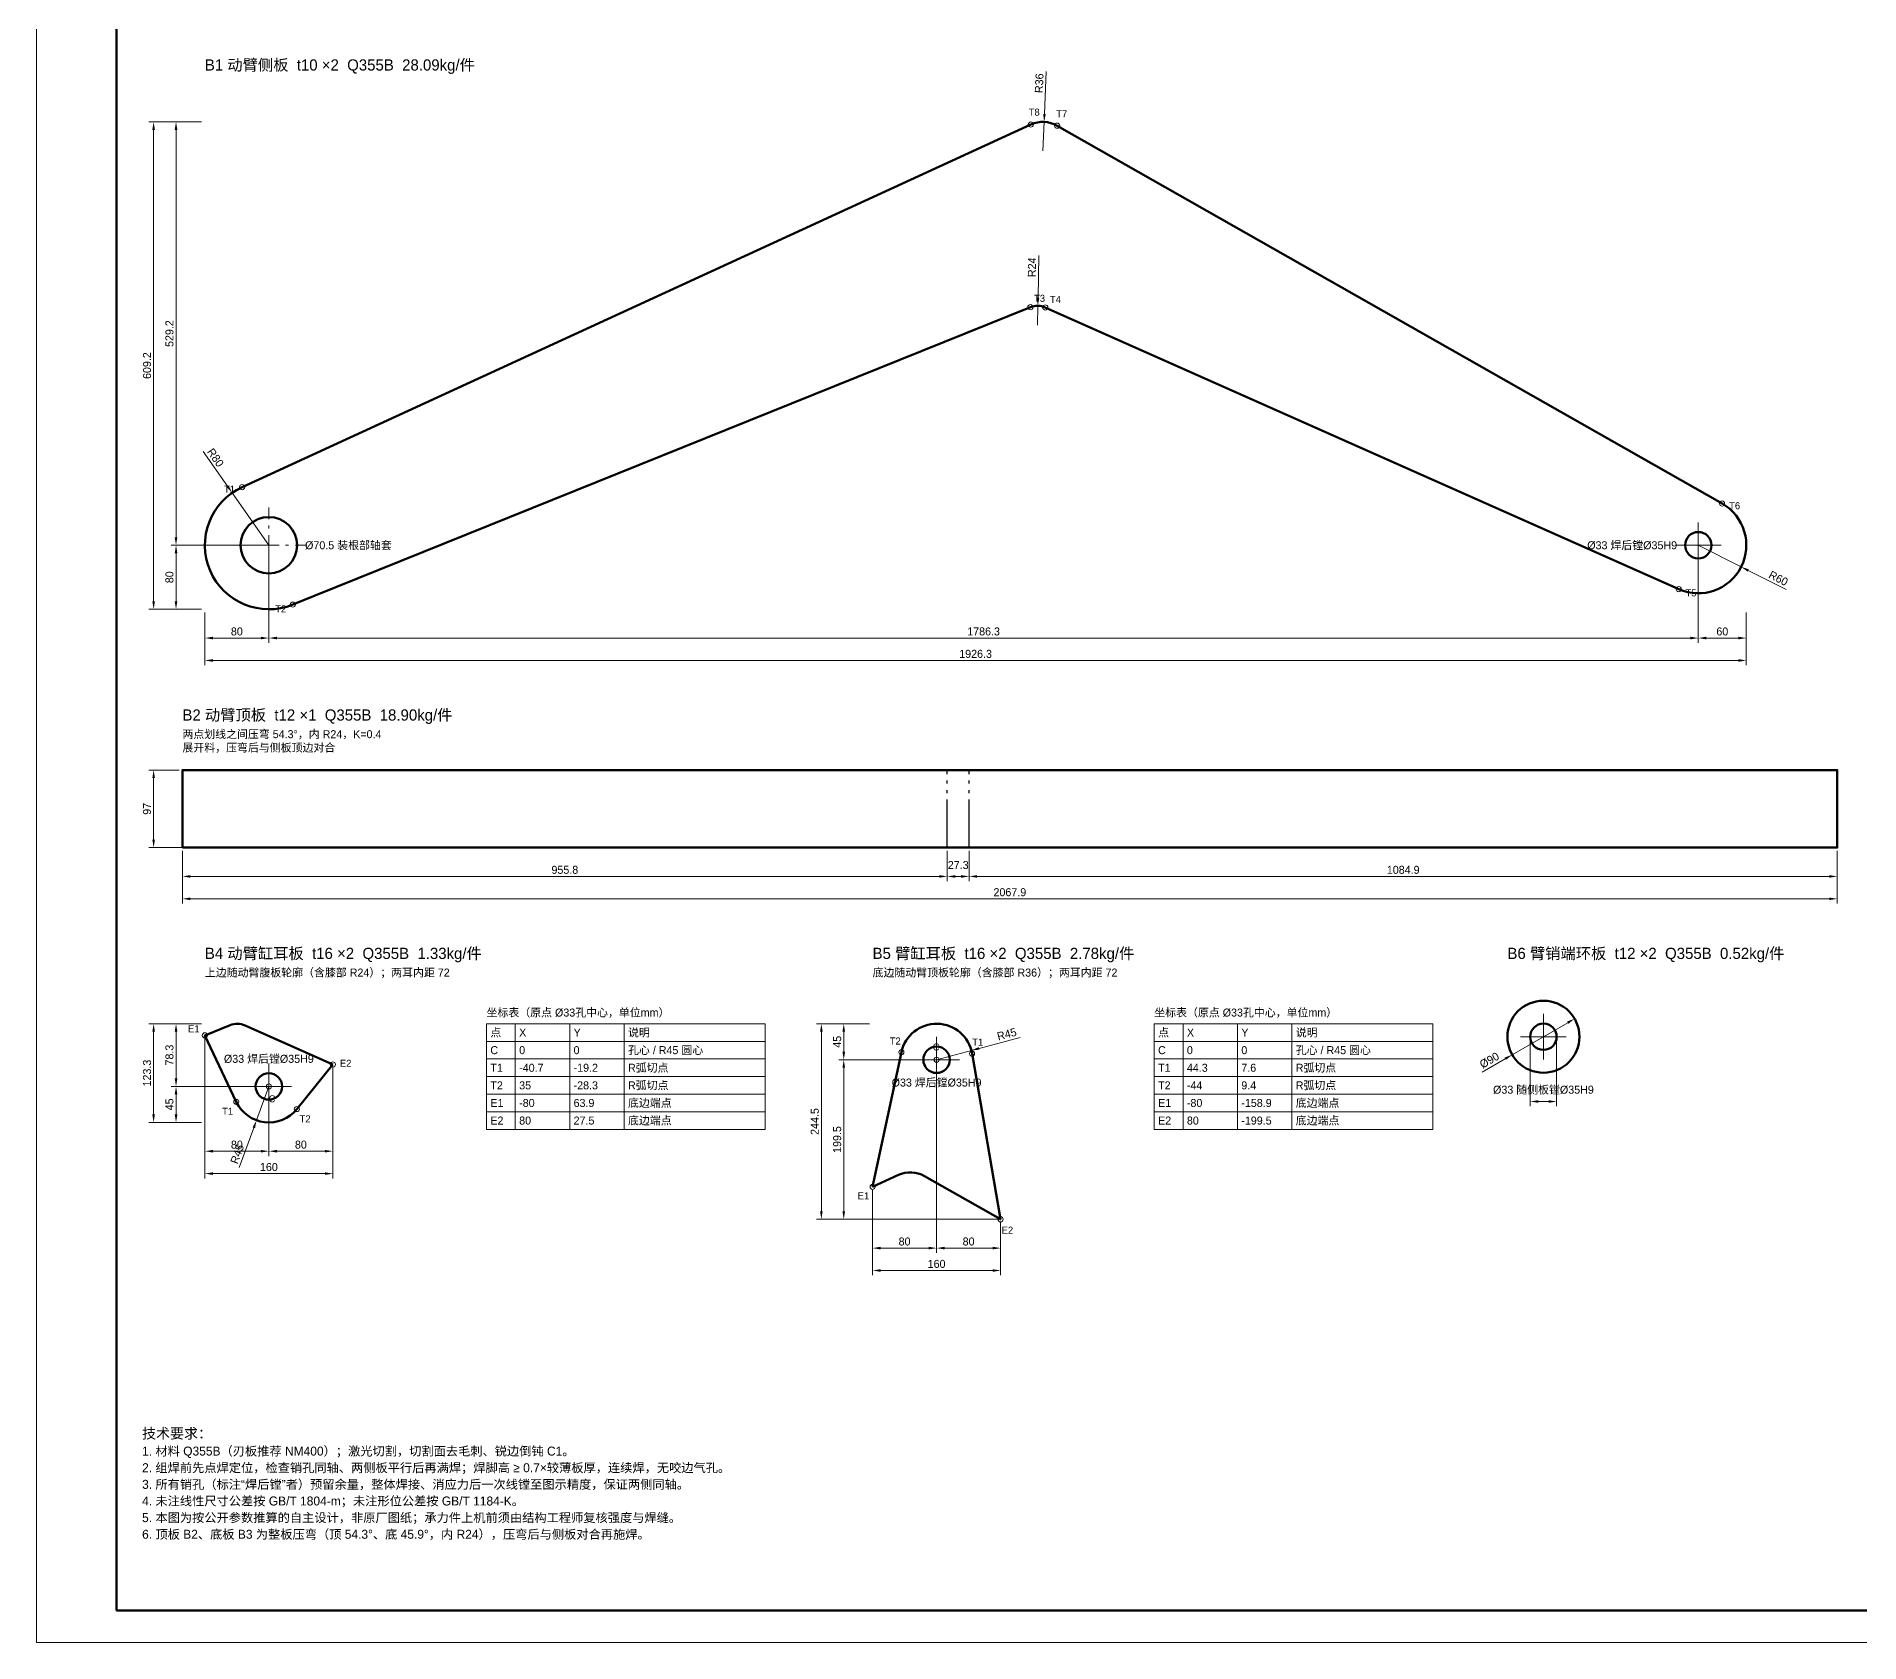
# Model space of a CAD drawing. Header units: millimetres. Extents: x 0 to 4756, y 0 to 3364.
# Drawn here: x 0 to 2278, y 0 to 2008 of the extents above; entities that cross this region are included whole.
import ezdxf
from ezdxf.enums import TextEntityAlignment as Align

# ---------------------------------------------------------------- set-up
doc = ezdxf.new("R2010")
doc.units = ezdxf.units.MM
doc.header["$LTSCALE"] = 4
doc.linetypes.add('GB_CENTER', pattern=[20, 15, -2, 1, -2])
doc.linetypes.add('GB_PHANTOM', pattern=[23, 15, -2, 1, -2, 1, -2])
for name, color, linetype, lineweight in [('CENTER', 7, 'GB_CENTER', 18), ('DIM', 7, 'Continuous', 18), ('FRAME', 7, 'Continuous', 70), ('MARK', 7, 'GB_PHANTOM', 25), ('OUTLINE', 7, 'Continuous', 50), ('TEXT', 7, 'Continuous', 25), ('THIN', 7, 'Continuous', 18)]:
    doc.layers.add(name, color=color, linetype=linetype, lineweight=lineweight)
doc.styles.add('CJK', font='wqy-zenhei.ttc')
doc.dimstyles.new('GB', dxfattribs={"dimscale": 4, "dimtxt": 2.5, "dimasz": 2.5, "dimexe": 1.5, "dimexo": 1, "dimgap": 0.8, "dimtad": 1, "dimdec": 1, "dimdsep": 46, "dimtxsty": 'CJK', "dimcen": 2.5, "dimazin": 3, "dimtfac": 1, "dimtmove": 0, "dimatfit": 3, "dimlwd": 18, "dimlwe": 18})

msp = doc.modelspace()

# ---------------------------------------------------------------- linework, layer by layer
at = {"layer": 'CENTER'}
for p, q in [((290.41, 1324.48), (290.41, 1418.98)), ((2076.68, 1343.23), (2076.68, 1400.23)), ((243.16, 1371.73), (337.66, 1371.73)), ((2048.18, 1371.73), (2105.18, 1371.73)), ((1883.16, 728.85), (1883.16, 785.85)), ((1124.82, 700.05), (1124.82, 757.05)), ((1854.66, 757.35), (1911.66, 757.35)), ((290.41, 666.72), (290.41, 723.72)), ((1096.32, 728.55), (1153.32, 728.55)), ((261.91, 695.22), (318.91, 695.22))]:
    msp.add_line(p, q, dxfattribs=at)
at = {"layer": 'FRAME'}
msp.add_lwpolyline([(100, 40), (4716, 40), (4716, 3324), (100, 3324)], close=True, dxfattribs=at)
at = {"layer": 'MARK'}
for p, q in [((1138.18, 993.74), (1138.18, 1090.74)), ((1165.48, 993.74), (1165.48, 1090.74))]:
    msp.add_line(p, q, dxfattribs=at)
at = {"layer": 'OUTLINE'}
for points in [[(256.99, 1444.42, 0.9764804), (320.34, 1297.54), (1241.98, 1669.33, -0.2032144), (1260.71, 1669), (2052.3, 1316.91, 0.9519535), (2106.34, 1423.89), (1275.45, 1896.26, 0.2415322), (1242.62, 1897.67)], [(1838.16, 757.35, 1), (1928.16, 757.35, 1)], [(370.41, 722.69), (260.71, 771.48, 0.2032144), (241.98, 771.81), (210.41, 759.08), (249.73, 675.97, 0.5530031), (325.43, 666.95)], [(1044.82, 569.68), (1077.03, 584.49, -0.2415322), (1109.87, 583.08), (1204.82, 529.1), (1169.17, 736.19, 0.8254978), (1080.82, 737.97)]]:
    msp.add_lwpolyline(points, format="xyb", close=True, dxfattribs=at)
msp.add_lwpolyline([(182.41, 993.74), (2250.34, 993.74), (2250.34, 1090.74), (182.41, 1090.74)], close=True, dxfattribs=at)
for centre, radius in [((290.41, 1371.73), 35.25), ((2076.68, 1371.73), 16.5), ((1883.16, 757.35), 16.5), ((1124.82, 728.55), 16.5), ((290.41, 695.22), 16.5)]:
    msp.add_circle(centre, radius, dxfattribs=at)
at = {"layer": 'THIN'}
for p, q in [((562.41, 773.55), (910.41, 773.55)), ((562.41, 773.55), (562.41, 641.55)), ((598.41, 773.55), (598.41, 641.55)), ((666.41, 773.55), (666.41, 641.55)), ((734.41, 773.55), (734.41, 641.55)), ((910.41, 773.55), (910.41, 641.55)), ((1396.82, 773.55), (1744.82, 773.55)), ((1396.82, 773.55), (1396.82, 641.55)), ((1432.82, 773.55), (1432.82, 641.55)), ((1500.82, 773.55), (1500.82, 641.55)), ((1568.82, 773.55), (1568.82, 641.55)), ((1744.82, 773.55), (1744.82, 641.55)), ((562.41, 751.55), (910.41, 751.55)), ((562.41, 729.55), (910.41, 729.55)), ((1396.82, 751.55), (1744.82, 751.55)), ((1396.82, 729.55), (1744.82, 729.55)), ((562.41, 707.55), (910.41, 707.55)), ((1396.82, 707.55), (1744.82, 707.55)), ((562.41, 685.55), (910.41, 685.55)), ((1396.82, 685.55), (1744.82, 685.55)), ((562.41, 663.55), (910.41, 663.55)), ((1396.82, 663.55), (1744.82, 663.55)), ((562.41, 641.55), (910.41, 641.55)), ((1396.82, 641.55), (1744.82, 641.55))]:
    msp.add_line(p, q, dxfattribs=at)
msp.add_lwpolyline([(0, 0), (4756, 0), (4756, 3364), (0, 3364)], close=True, dxfattribs=at)
for centre in [(1242.62, 1897.67), (1275.45, 1896.26), (1241.98, 1669.33), (1260.71, 1669), (256.99, 1444.42), (2106.34, 1423.89), (320.34, 1297.54), (2052.3, 1316.91), (210.41, 759.08), (1080.82, 737.97), (1124.82, 728.55), (1169.17, 736.19), (370.41, 722.69), (290.41, 695.22), (249.73, 675.97), (325.43, 666.95), (1044.82, 569.68), (1204.82, 529.1)]:
    msp.add_circle(centre, 3.2, dxfattribs=at)

# ---------------------------------------------------------------- texts
at = {"layer": 'DIM', "style": 'CJK'}
for s, p in [('T8', (1246.85, 1913.1)), ('T7', (1281.16, 1911.21)), ('T3', (1253.48, 1680.45)), ('T4', (1273.28, 1678.9)), ('T1', (241.19, 1441.9)), ('T6', (2122.1, 1421.17)), ('T5', (2067.61, 1312.27)), ('T2', (305.22, 1292.3)), ('E1', (196.63, 767.21)), ('T2', (1073.15, 752.01)), ('T1', (1176.24, 750.54)), ('C', (1124.21, 744.54)), ('E2', (386.34, 724.15)), ('C', (294.43, 679.73)), ('T1', (238.93, 664.16)), ('T2', (335.7, 654.69)), ('E1', (1033.47, 558.41)), ('E2', (1213.32, 515.54))]:
    msp.add_text(s, height=8.8, dxfattribs=at).set_placement(p, align=Align.MIDDLE_CENTER)
msp.add_text('Ø70.5 装根部轴套', height=10, dxfattribs=at).set_placement((335.66, 1371.73), align=Align.MIDDLE_LEFT)
msp.add_text('Ø33 焊后镗Ø35H9', height=10, dxfattribs=at).set_placement((2050.18, 1371.73), align=Align.MIDDLE_RIGHT)
for p in [(290.41, 721.72), (1124.82, 692.05)]:
    msp.add_text('Ø33 焊后镗Ø35H9', height=10, dxfattribs=at).set_placement(p, align=Align.BOTTOM_CENTER)
at = {"layer": 'TEXT', "style": 'CJK'}
for s, height, p in [('B1 动臂侧板  t10 ×2  Q355B  28.09kg/件', 14, (210.41, 1960.97)), ('B2 动臂顶板  t12 ×1  Q355B  18.90kg/件', 14, (182.41, 1148.34)), ('两点划线之间压弯 54.3°，内 R24，K=0.4', 10, (182.41, 1127.54)), ('展开料，压弯后与侧板顶边对合', 10, (182.41, 1110.74)), ('B4 动臂缸耳板  t16 ×2  Q355B  1.33kg/件', 14, (210.41, 850.35)), ('B5 臂缸耳板  t16 ×2  Q355B  2.78kg/件', 14, (1044.82, 850.35)), ('B6 臂销端环板  t12 ×2  Q355B  0.52kg/件', 14, (1838.16, 850.35)), ('上边随动臂腹板轮廓（含膝部 R24）；两耳内距 72', 10, (210.41, 829.55)), ('底边随动臂顶板轮廓（含膝部 R36）；两耳内距 72', 10, (1044.82, 829.55)), ('坐标表（原点 Ø33孔中心，单位mm）', 10, (562.41, 779.55)), ('坐标表（原点 Ø33孔中心，单位mm）', 10, (1396.82, 779.55)), ('技术要求：', 12.8, (132, 251.2)), ('1. 材料 Q355B（刃板推荐 NM400）；激光切割，切割面去毛刺、锐边倒钝 C1。', 11.2, (132, 230.4)), ('3. 所有销孔（标注“焊后镗”者）预留余量，整体焊接、消应力后一次线镗至图示精度，保证两侧同轴。', 11.2, (132, 188.8)), ('2. 组焊前先点焊定位，检查销孔同轴、两侧板平行后再满焊；焊脚高 ≥ 0.7×较薄板厚，连续焊，无咬边气孔。', 11.2, (132, 209.6)), ('4. 未注线性尺寸公差按 GB/T 1804-m；未注形位公差按 GB/T 1184-K。', 11.2, (132, 168)), ('5. 本图为按公开参数推算的自主设计，非原厂图纸；承力件上机前须由结构工程师复核强度与焊缝。', 11.2, (132, 147.2)), ('6. 顶板 B2、底板 B3 为整板压弯（顶 54.3°、底 45.9°，内 R24），压弯后与侧板对合再施焊。', 11.2, (132, 126.4))]:
    msp.add_text(s, height=height, dxfattribs=at).set_placement(p, align=Align.BOTTOM_LEFT)
for s, p in [('点', (567.21, 762.55)), ('X', (603.21, 762.55)), ('Y', (671.21, 762.55)), ('说明', (739.21, 762.55)), ('点', (1401.62, 762.55)), ('X', (1437.62, 762.55)), ('Y', (1505.62, 762.55)), ('说明', (1573.62, 762.55)), ('C', (567.21, 740.55)), ('0', (603.21, 740.55)), ('0', (671.21, 740.55)), ('孔心 / R45 圆心', (739.21, 740.55)), ('C', (1401.62, 740.55)), ('0', (1437.62, 740.55)), ('0', (1505.62, 740.55)), ('孔心 / R45 圆心', (1573.62, 740.55)), ('T1', (567.21, 718.55)), ('-40.7', (603.21, 718.55)), ('-19.2', (671.21, 718.55)), ('R弧切点', (739.21, 718.55)), ('T1', (1401.62, 718.55)), ('44.3', (1437.62, 718.55)), ('7.6', (1505.62, 718.55)), ('R弧切点', (1573.62, 718.55)), ('T2', (567.21, 696.55)), ('35', (603.21, 696.55)), ('-28.3', (671.21, 696.55)), ('R弧切点', (739.21, 696.55)), ('T2', (1401.62, 696.55)), ('-44', (1437.62, 696.55)), ('9.4', (1505.62, 696.55)), ('R弧切点', (1573.62, 696.55)), ('E1', (567.21, 674.55)), ('-80', (603.21, 674.55)), ('63.9', (671.21, 674.55)), ('底边端点', (739.21, 674.55)), ('E1', (1401.62, 674.55)), ('-80', (1437.62, 674.55)), ('-158.9', (1505.62, 674.55)), ('底边端点', (1573.62, 674.55)), ('E2', (567.21, 652.55)), ('80', (603.21, 652.55)), ('27.5', (671.21, 652.55)), ('底边端点', (739.21, 652.55)), ('E2', (1401.62, 652.55)), ('80', (1437.62, 652.55)), ('-199.5', (1505.62, 652.55)), ('底边端点', (1573.62, 652.55))]:
    msp.add_text(s, height=10, dxfattribs=at).set_placement(p, align=Align.MIDDLE_LEFT)

# ---------------------------------------------------------------- dimensions: what is measured, and where the dimension line sits
at = {"layer": 'DIM'}
for center, radius, location in [((1257.66, 1864.97), 36, (1261.27, 1948.89)), ((1250.96, 1647.07), 24, (1252.22, 1719.06)), ((290.41, 1371.73), 80, (216.99, 1476.58)), ((2076.68, 1371.73), 60, (2173.08, 1323.04)), ((1124.82, 728.55), 45, (1214.65, 752.62)), ((290.41, 695.22), 45, (258.6, 607.83))]:
    msp.add_radius_dim(center=center, radius=radius, location=location, dimstyle='GB', dxfattribs=at).render()
for base, p1, p2 in [((146.41, 1291.73), (210.41, 1291.73), (210.41, 1900.97)), ((174.41, 1371.73), (290.41, 1371.73), (210.41, 1900.97)), ((174.41, 1291.73), (210.41, 1291.73), (290.41, 1371.73)), ((146.41, 993.74), (1138.18, 993.74), (182.41, 1090.74)), ((146.41, 650.22), (210.41, 650.22), (210.41, 773.55)), ((174.41, 695.22), (290.41, 695.22), (210.41, 773.55)), ((980.8217, 529.0972), (1204.8217, 529.0972), (1044.8217, 773.5527)), ((1008.82, 728.55), (1124.82, 728.55), (1044.82, 773.55)), ((1008.8217, 529.0972), (1204.8217, 529.0972), (1124.8217, 728.5527)), ((174.41, 650.22), (210.41, 650.22), (290.41, 695.22))]:
    msp.add_linear_dim(base=base, p1=p1, p2=p2, angle=90, dimstyle='GB', dxfattribs=at).render()
for base, p1, p2 in [((210.41, 1255.73), (210.41, 1291.73), (290.41, 1371.73)), ((290.41, 1255.73), (290.41, 1371.73), (2076.68, 1371.73)), ((2076.68, 1255.73), (2076.68, 1371.73), (2136.68, 1291.73)), ((210.41, 1227.73), (210.41, 1291.73), (2136.68, 1291.73)), ((182.41, 957.74), (182.41, 993.74), (1138.18, 993.74)), ((182.41, 929.74), (182.41, 993.74), (2250.34, 993.74)), ((1138.18, 957.74), (1138.18, 993.74), (1165.48, 993.74)), ((1165.48, 957.74), (1165.48, 993.74), (2250.34, 993.74)), ((210.41, 614.22), (210.41, 759.08), (290.41, 695.22)), ((210.41, 586.22), (210.41, 759.08), (370.41, 722.69)), ((290.41, 614.22), (290.41, 695.22), (370.41, 722.69)), ((1044.82, 493.1), (1044.82, 569.68), (1124.82, 728.55)), ((1124.82, 493.1), (1124.82, 728.55), (1204.82, 529.1)), ((1044.82, 465.1), (1044.82, 569.68), (1204.82, 529.1))]:
    msp.add_linear_dim(base=base, p1=p1, p2=p2, dimstyle='GB', dxfattribs=at).render()
msp.add_diameter_dim_2p(p1=(1922.13, 779.85), p2=(1844.19, 734.85), dimstyle='GB', override={"dimtofl": 1}, dxfattribs=at).render()
msp.add_linear_dim(base=(1866.66, 676.35), p1=(1866.66, 757.35), p2=(1899.66, 757.35), text='Ø33 随侧板镗Ø35H9', dimstyle='GB', dxfattribs=at).render()

doc.saveas('drawing.dxf')
